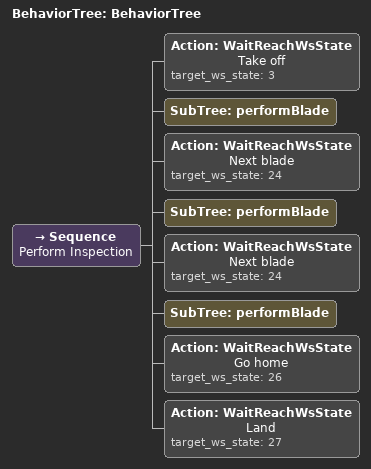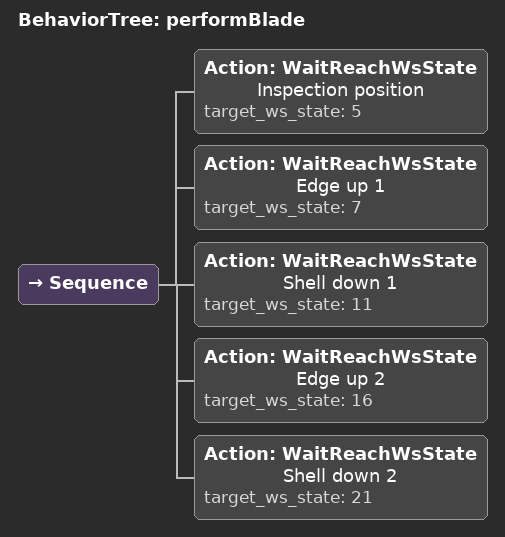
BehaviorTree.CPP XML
<?xml version="1.0"?>
<root main_tree_to_execute="BehaviorTree">
    <BehaviorTree ID="BehaviorTree">
        <Sequence name="Perform Inspection">
            <Action ID="WaitReachWsState" name="Take off" target_ws_state="3"/>
            <SubTree ID="performBlade"/>
            <Action ID="WaitReachWsState" name="Next blade" target_ws_state="24"/>
            <SubTree ID="performBlade"/>
            <Action ID="WaitReachWsState" name="Next blade" target_ws_state="24"/>
            <SubTree ID="performBlade"/>
            <Action ID="WaitReachWsState" name="Go home" target_ws_state="26"/>
            <Action ID="WaitReachWsState" name="Land" target_ws_state="27"/>
        </Sequence>
    </BehaviorTree>
    <BehaviorTree ID="performBlade">
        <Sequence>
            <Action ID="WaitReachWsState" name="Inspection position" target_ws_state="5"/>
            <Action ID="WaitReachWsState" name="Edge up 1" target_ws_state="7"/>
            <Action ID="WaitReachWsState" name="Shell down 1" target_ws_state="11"/>
            <Action ID="WaitReachWsState" name="Edge up 2" target_ws_state="16"/>
            <Action ID="WaitReachWsState" name="Shell down 2" target_ws_state="21"/>
        </Sequence>
    </BehaviorTree>
</root>
